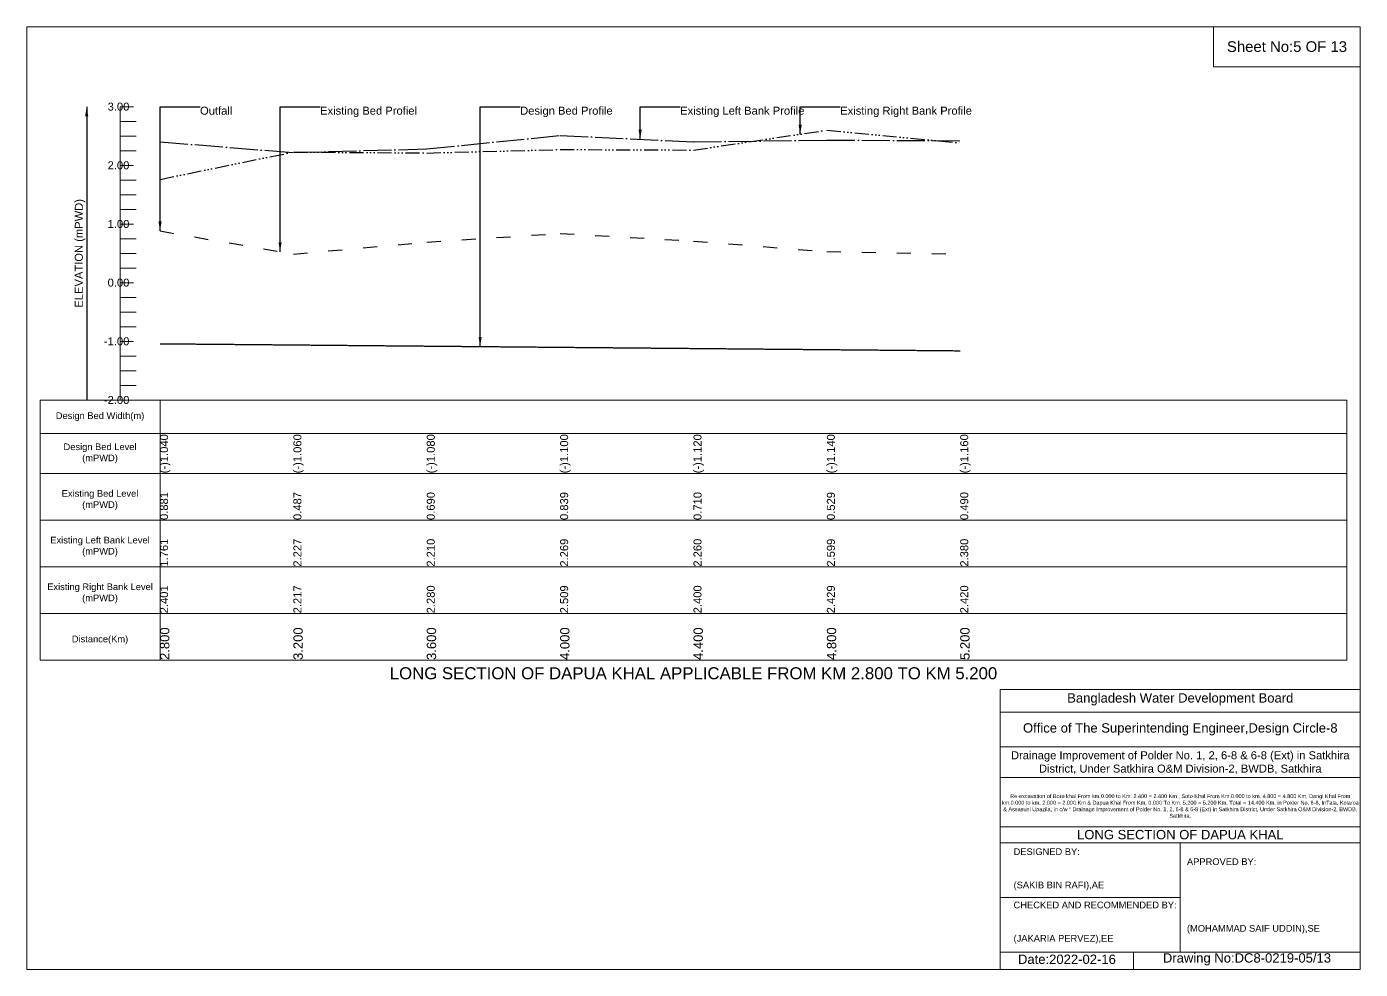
# Model space of a CAD drawing. Header units: inches. Extents: x 91000 to 538000, y -5656 to 0.
# Drawn here: x 450000 to 458000, y -5656 to 0 of the extents above; entities that cross this region are included whole.
import ezdxf

# ---------------------------------------------------------------- set-up
doc = ezdxf.new("R2010")
doc.units = ezdxf.units.IN
doc.header["$LTSCALE"] = 7
doc.header["$MEASUREMENT"] = 0
for name, pattern in [('ACAD_ISO03W100', [30, 12, -18]), ('ACAD_ISO04W100', [30, 24, -3, 0, -3]), ('ACAD_ISO14W100', [24, 12, -3, 0, -3, 0, -3, 0, -3]), ('CENTER', [2, 1.25, -0.25, 0.25, -0.25])]:
    doc.linetypes.add(name, pattern=pattern)
for name, color, linetype, lineweight in [('Cross Section Labels', 7, 'Continuous', 9), ('Design Bed Level Long Section', 7, 'CENTER', 25), ('Existing Bed Level for Long Section', 7, 'ACAD_ISO03W100', 25), ('Existing Left Bank of Long section', 7, 'ACAD_ISO04W100', 25), ('Existing Right Bank of Long Section', 7, 'ACAD_ISO14W100', 25), ('Long Section Border', 7, 'Continuous', 9), ('Long Section Labels', 7, 'Continuous', 9), ('Vscale for Long Section', 7, 'Continuous', 9)]:
    doc.layers.add(name, color=color, linetype=linetype, lineweight=lineweight)
doc.styles.get("Standard").update_dxf_attribs({"font": 'arial.ttf'})
doc.dimstyles.get("Standard").update_dxf_attribs({"dimtxt": 45, "dimasz": 60, "dimexe": 0.18, "dimexo": 0.0625, "dimgap": 0.09, "dimtad": 0, "dimtih": 1, "dimtoh": 1, "dimdec": 4, "dimzin": 0, "dimdsep": 46, "dimtxsty": 'Standard', "dimcen": 0.09, "dimadec": 0, "dimazin": 0, "dimtfac": 1, "dimtdec": 4, "dimtofl": 0, "dimtmove": 0, "dimatfit": 3, "dimfxl": 1, "dimtolj": 1, "dimtzin": 0, "dimarcsym": 0})

msp = doc.modelspace()

# ---------------------------------------------------------------- linework, layer by layer
at = {"layer": 'Cross Section Labels'}
for points in [[(450000, 0), (458000, 0), (458000, -5656), (450000, -5656)], [(457120, 0), (458000, 0), (458000, -240), (457120, -240)]]:
    msp.add_lwpolyline(points, close=True, dxfattribs=at)
for points in [[(455840, -5656), (455840, -3976), (458000, -3976)], [(455840, -4112), (458000, -4112)], [(455840, -4320), (458000, -4320)], [(455840, -4504), (458000, -4504)], [(455840, -4800), (458000, -4800)], [(455840, -4896), (458000, -4896)], [(456920, -4896), (456920, -5552)], [(455840, -5224), (456920, -5224)], [(455840, -5552), (458000, -5552)], [(456640, -5552), (456640, -5656)]]:
    msp.add_lwpolyline(points, dxfattribs=at)
at = {"layer": 'Design Bed Level Long Section'}
msp.add_lwpolyline([(450800, -1902.08), (451600, -1909.12), (452400, -1916.16), (453200, -1923.2), (454000, -1930.24), (454800, -1937.28), (455600, -1944.32)], dxfattribs=at)
at = {"layer": 'Existing Bed Level for Long Section'}
msp.add_lwpolyline([(450800, -1225.888), (451600, -1364.576), (452400, -1293.12), (453200, -1240.672), (454000, -1286.08), (454800, -1349.792), (455600, -1363.52)], dxfattribs=at)
at = {"layer": 'Existing Left Bank of Long section'}
msp.add_lwpolyline([(450800, -690.848), (451600, -755.616), (452400, -733.44), (453200, -652.832), (454000, -691.2), (454800, -680.992), (455600, -684.16)], dxfattribs=at)
at = {"layer": 'Existing Right Bank of Long Section'}
msp.add_lwpolyline([(450800, -916.128), (451600, -752.096), (452400, -758.08), (453200, -737.312), (454000, -740.48), (454800, -621.152), (455600, -698.24)], dxfattribs=at)
at = {"layer": 'Long Section Border'}
msp.add_lwpolyline([(450080, -2240), (457920, -2240), (457920, -3800), (450080, -3800)], close=True, dxfattribs=at)
for points in [[(450800, -2240), (450800, -3800)], [(450080, -2440), (457920, -2440)], [(450080, -2680), (457920, -2680)], [(450080, -2960), (457920, -2960)], [(450080, -3240), (457920, -3240)], [(450080, -3520), (457920, -3520)]]:
    msp.add_lwpolyline(points, dxfattribs=at)
at = {"layer": 'Vscale for Long Section'}
for points in [[(450560, -2240), (450560, -1888), (450560, -1536), (450560, -1184), (450560, -832), (450560, -480)], [(450560, -480), (450640, -480)], [(450560, -568), (450656, -568)], [(450560, -656), (450656, -656)], [(450560, -744), (450656, -744)], [(450560, -832), (450640, -832)], [(450560, -920), (450656, -920)], [(450560, -1008), (450656, -1008)], [(450560, -1096), (450656, -1096)], [(450560, -1184), (450640, -1184)], [(450560, -1272), (450656, -1272)], [(450560, -1360), (450656, -1360)], [(450560, -1448), (450656, -1448)], [(450560, -1536), (450640, -1536)], [(450560, -1624), (450656, -1624)], [(450560, -1712), (450656, -1712)], [(450560, -1800), (450656, -1800)], [(450560, -1888), (450640, -1888)], [(450560, -1976), (450656, -1976)], [(450560, -2064), (450656, -2064)], [(450560, -2152), (450656, -2152)], [(450560, -2240), (450640, -2240)]]:
    msp.add_lwpolyline(points, dxfattribs=at)

# ---------------------------------------------------------------- texts
at = {"layer": 'Cross Section Labels', "attachment_point": 5}
for s, insert, char_height in [('Sheet No:5 OF 13', (457560, -120), 64), ('Bangladesh Water Development Board', (456920, -4036), 56), ('Office of The Superintending Engineer,Design Circle-8', (456920, -4216), 56)]:
    msp.add_mtext(s, dxfattribs=dict(at, insert=insert, char_height=char_height))
at = {"layer": 'Cross Section Labels'}
for s, insert, char_height, width, attachment_point in [('Drainage Improvement of Polder No. 1, 2, 6-8 & 6-8 (Ext) in Satkhira District, Under Satkhira O&M Division-2, BWDB, Satkhira', (456920, -4416), 48, 2240, 5), ('Re-excavation of Boro khal From km.0.000 to Km. 2.400 = 2.400 Km , Soto Khal From Km.0.000 to km. 4.800 = 4.800 Km, Dangi Khal From km.0.000 to km. 2.000 = 2.000 Km & Dapua Khal From Km. 0.000 To Km. 5.200 = 5.200 Km. Total = 14.400 Km. in Polder No. 6-8, InTala, Kolaroa & Assasuni Upazila, in c/w “ Drainage Improvement of Polder No. 1, 2, 6-8 & 6-8 (Ext) in Satkhira District, Under Satkhira O&M Division-2, BWDB, Satkhira.', (456920, -4676), 23.56497918, 2160, 5), ('LONG SECTION OF DAPUA KHAL', (456920, -4848), 56, 2240, 5), ('DESIGNED BY:^J^J^J(SAKIB BIN RAFI),AE', (455920, -5056), 40, 1120, 4), ('APPROVED BY:^J^J^J^J^J^J(MOHAMMAD SAIF UDDIN),SE', (456960, -5216), 40, 1120, 4), ('CHECKED AND RECOMMENDED BY:^J^J^J(JAKARIA PERVEZ),EE', (455920, -5376), 40, 1120, 4), ('Date:2022-02-16', (456240, -5596), 56, 1120, 5), ('Drawing No:DC8-0219-05/13', (457320, -5596), 56, 1760, 5)]:
    msp.add_mtext(s, dxfattribs=dict(at, insert=insert, char_height=char_height, width=width, attachment_point=attachment_point))
at = {"layer": 'Long Section Border', "attachment_point": 5}
for s, insert, char_height in [('Design Bed Width(m)', (450440, -2340), 40), ('Design Bed Level^J(mPWD)', (450440, -2560), 40), ('Existing Bed Level^J(mPWD)', (450440, -2840), 40), ('Existing Left Bank Level^J(mPWD)', (450440, -3120), 40), ('Existing Right Bank Level^J(mPWD)', (450440, -3400), 40), ('Distance(Km)', (450440, -3680), 40), ('LONG SECTION OF DAPUA KHAL APPLICABLE FROM KM 2.800 TO KM 5.200', (454000, -3880), 72)]:
    msp.add_mtext(s, dxfattribs=dict(at, insert=insert, char_height=char_height))
at = {"layer": 'Long Section Labels', "char_height": 48, "attachment_point": 1}
for s, insert in [('Outfall', (451040, -480)), ('Existing Bed Profiel', (451759.99965, -480)), ('Design Bed Profile', (452960, -480)), ('Existing Left Bank Profile', (453919.99976, -480)), ('Existing Right Bank Profile', (454879.99922, -480))]:
    msp.add_mtext(s, dxfattribs=dict(at, insert=insert))
at = {"layer": 'Vscale for Long Section', "char_height": 48, "attachment_point": 6}
for s, insert in [('3.00', (450616, -480)), ('2.00', (450616, -832)), ('1.00', (450616, -1184)), ('0.00', (450616, -1536)), ('-1.00', (450616, -1888)), ('-2.00', (450616, -2240))]:
    msp.add_mtext(s, dxfattribs=dict(at, insert=insert))
at = {"layer": 'Vscale for Long Section', "rotation": 90}
for s, insert, char_height, attachment_point in [('ELEVATION (mPWD)', (450320, -1360), 48, 5), ('(-)1.040', (450800, -2680), 48, 1), ('(-)1.060', (451600, -2680), 48, 1), ('(-)1.080', (452400, -2680), 48, 1), ('(-)1.100', (453200, -2680), 48, 1), ('(-)1.120', (454000, -2680), 48, 1), ('(-)1.140', (454800, -2680), 48, 1), ('(-)1.160', (455600, -2680), 48, 1), ('0.881', (450800, -2960), 48, 1), ('0.487', (451600, -2960), 48, 1), ('0.690', (452400, -2960), 48, 1), ('0.839', (453200, -2960), 48, 1), ('0.710', (454000, -2960), 48, 1), ('0.529', (454800, -2960), 48, 1), ('0.490', (455600, -2960), 48, 1), ('1.761', (450800, -3240), 48, 1), ('2.227', (451600, -3240), 48, 1), ('2.210', (452400, -3240), 48, 1), ('2.269', (453200, -3240), 48, 1), ('2.260', (454000, -3240), 48, 1), ('2.599', (454800, -3240), 48, 1), ('2.380', (455600, -3240), 48, 1), ('2.401', (450800, -3520), 48, 1), ('2.217', (451600, -3520), 48, 1), ('2.280', (452400, -3520), 48, 1), ('2.509', (453200, -3520), 48, 1), ('2.400', (454000, -3520), 48, 1), ('2.429', (454800, -3520), 48, 1), ('2.420', (455600, -3520), 48, 1), ('2.800', (450800, -3800), 56, 1), ('3.200', (451600, -3800), 56, 1), ('3.600', (452400, -3800), 56, 1), ('4.000', (453200, -3800), 56, 1), ('4.400', (454000, -3800), 56, 1), ('4.800', (454800, -3800), 56, 1), ('5.200', (455600, -3800), 56, 1)]:
    msp.add_mtext(s, dxfattribs=dict(at, insert=insert, char_height=char_height, attachment_point=attachment_point))

# ---------------------------------------------------------------- leaders
at = {"layer": 'Long Section Labels', "annotation_type": 0, "has_hookline": 1, "hookline_direction": 0}
for points, text_width in [([(450800, -1225.888), (450800, -480), (451039.91, -480)], 185.84447), ([(451519.99965, -1350.70714), (451519.99965, -480), (451759.90965, -480)], 571.4161), ([(452720, -1918.976), (452720, -480), (452959.91, -480)], 547.4161), ([(453679.99976, -675.85279), (453679.99976, -480), (453919.90976, -480)], 737.35334), ([(454639.99922, -645.01772), (454639.99922, -480), (454879.90922, -480)], 782.04638)]:
    msp.add_leader(points, dimstyle='Standard', override={"dimasz": 57.6}, dxfattribs=dict(at, text_width=text_width))
at = {"layer": 'Vscale for Long Section'}
msp.add_leader([(450360, -480), (450360, -2240)], dimstyle='Standard', override={"dimasz": 57.6}, dxfattribs=at)

doc.saveas('drawing.dxf')
